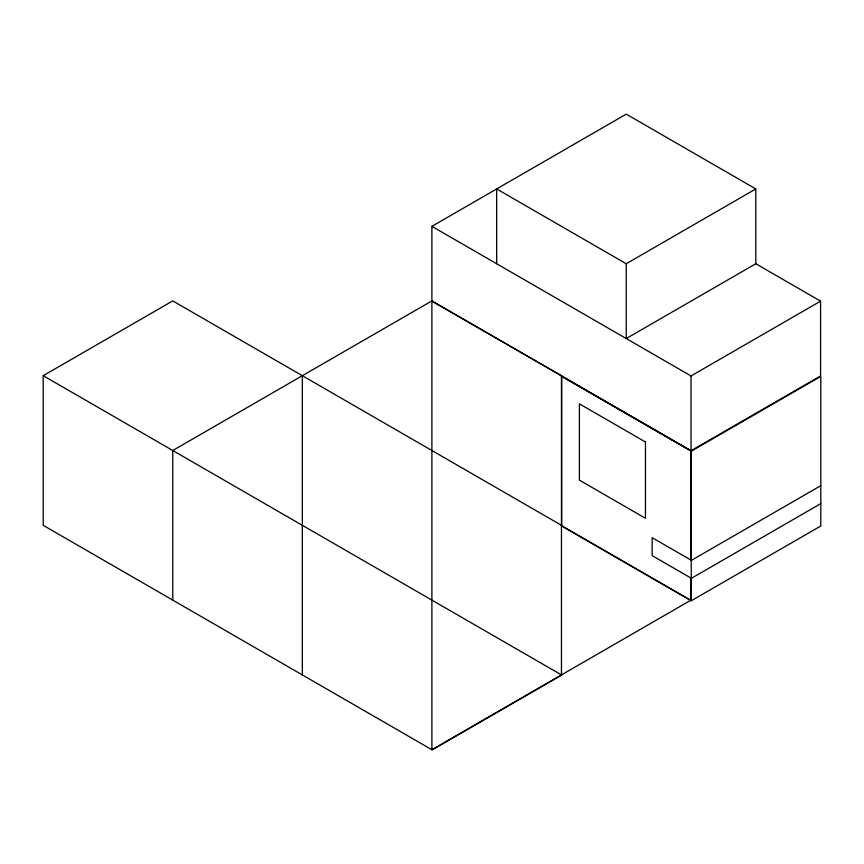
<?xml version="1.0" encoding="UTF-8"?>
<svg xmlns="http://www.w3.org/2000/svg" width="864" height="864" viewBox="0 0 864 864"><rect width="100%" height="100%" fill="white"/><g stroke="black" fill="none" stroke-linecap="round" stroke-linejoin="round"><path stroke-width="1.3" d="M691.016 600.113L431.892 749.725L43.2 525.312L43.2 375.7L172.768 300.899L561.46 525.312M431.892 749.725L431.892 226.346L626.238 114.134L755.806 188.935L755.806 263.747L626.238 338.548L626.238 263.747L755.806 188.935M431.892 226.346L691.016 375.948L820.584 301.147L820.584 375.948L691.016 450.749M561.46 376.25L691.232 451.17L820.8 376.369L820.8 525.982L691.232 600.782L561.676 525.982L561.676 376.369M691.232 560.455L820.8 485.654M691.232 578.416L820.8 503.604M432.14 749.866L561.697 675.065M755.806 263.747L820.584 301.147M626.238 263.747L496.67 188.935L496.67 263.747M431.892 301.147L561.244 375.613M561.46 376.034L691.016 450.835M561.46 525.636L691.016 600.448L691.016 578.07L652.147 555.628L652.147 537.678L691.016 560.12L691.016 375.948M43.2 375.7L561.46 674.914L561.46 375.7M691.232 451.17L691.232 600.782M690.8 450.63L431.892 300.899L172.768 450.511L172.768 600.113M302.324 375.7L302.324 674.924M645.462 441.99L579.377 403.834L579.377 480.136L645.462 518.281L645.462 441.99"/></g></svg>
